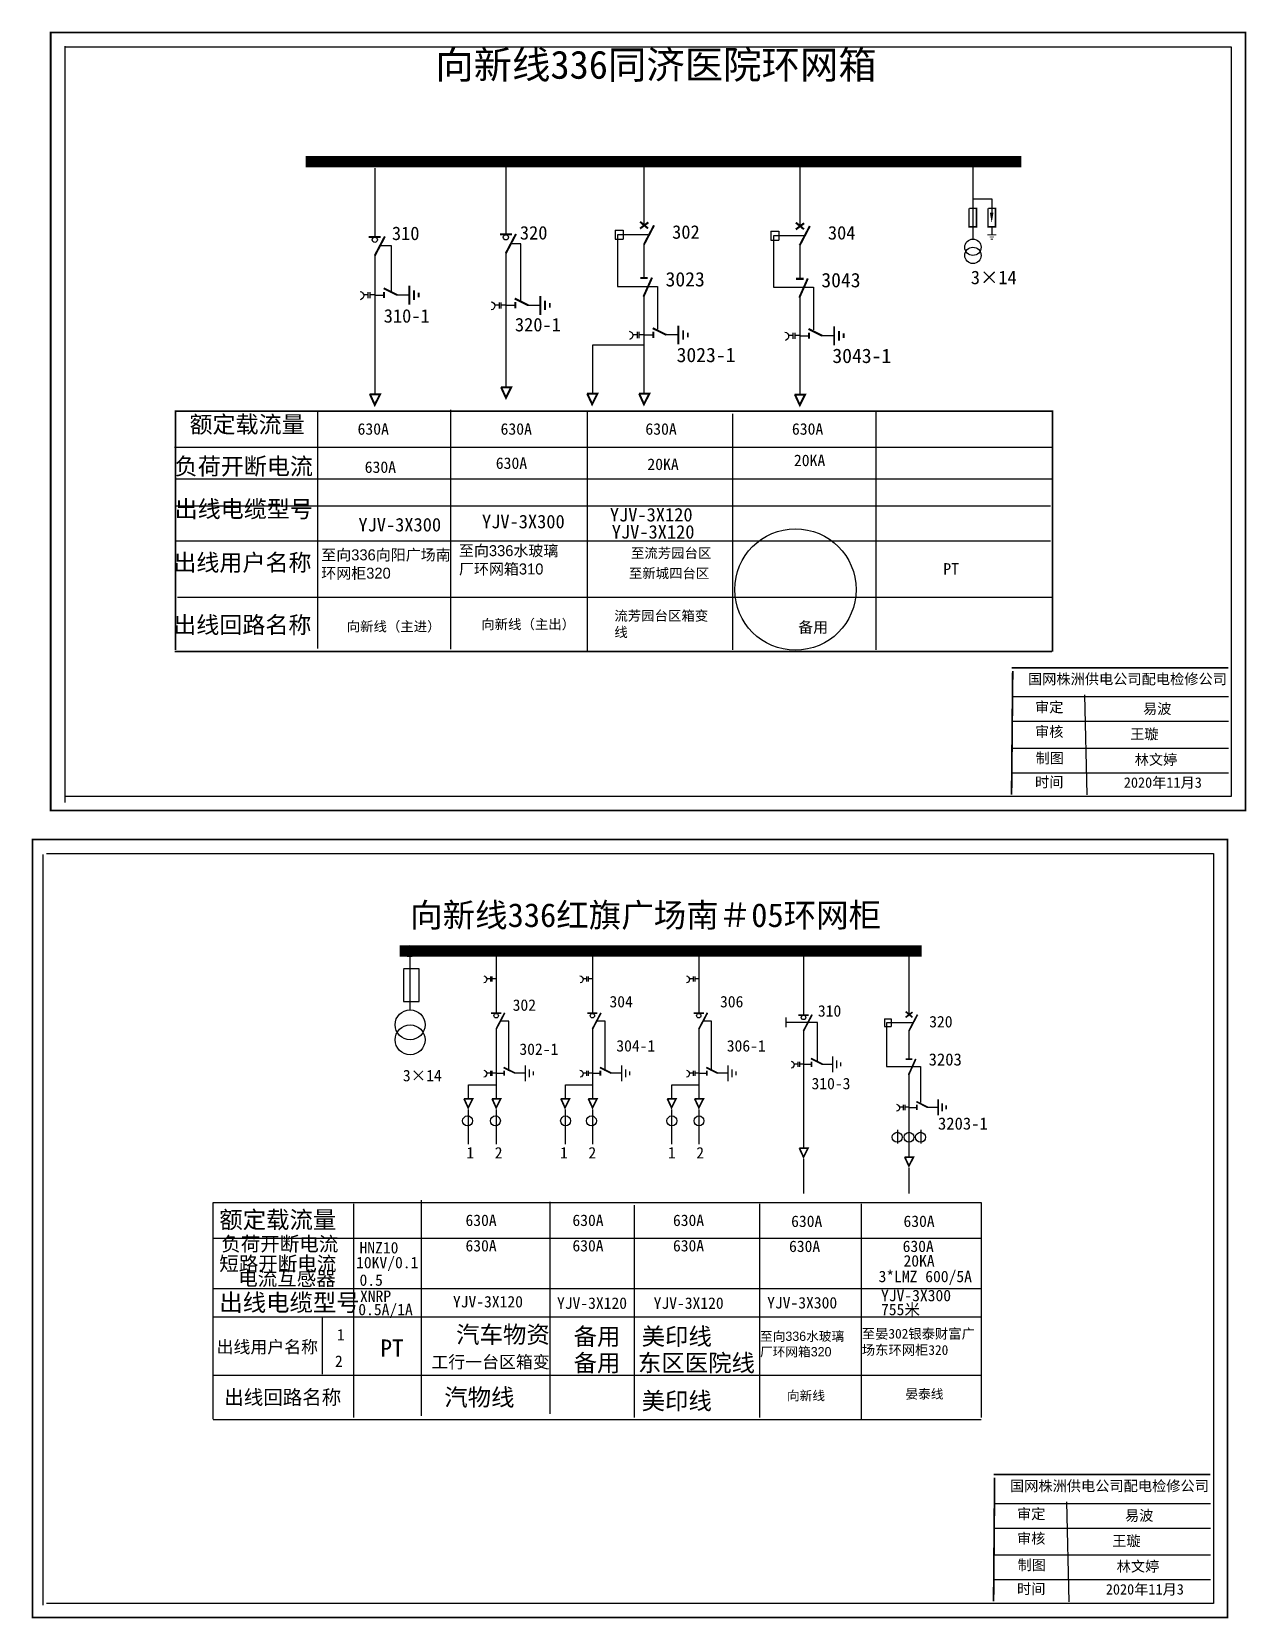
# Model space of a CAD drawing. Extents: x -73 to 335, y -330 to -159.
# Drawn here: x 207.7 to 335.3, y -329.6 to -163 of the extents above; entities that cross this region are included whole.
import ezdxf

# ---------------------------------------------------------------- set-up
doc = ezdxf.new("R2010")
doc.units = 0
doc.header["$LTSCALE"] = 0.774411
doc.linetypes.add('ACAD_ISO02W100', pattern=[15, 12, -3])
doc.linetypes.add('CENTER', pattern=[50.8, 31.75, -6.35, 6.35, -6.35])
doc.layers.get('0').update_dxf_attribs({"linetype": 'CONTINUOUS'})
doc.layers.add('2', color=7, linetype='CONTINUOUS')
doc.styles.add('HZ', font='')
doc.styles.get("Standard").update_dxf_attribs({"font": '', "height": 2.5})
doc.styles.add('STYLE1', font='simkai_0.ttf', dxfattribs={"height": 2.6})
doc.styles.add('字体', font='simkai_0.ttf', dxfattribs={"height": 2.5})
doc.styles.get('HZ').set_extended_font_data('SimSun')
doc.styles.get('Standard').set_extended_font_data('SimSun')

# ---------------------------------------------------------------- blocks, each defined once
blk = doc.blocks.new('JD')
for points in [[(-2, 0.2), (-2, -0.2), (2, 0.2), (2, -0.2)], [(1, -1.2), (1, -0.8), (-1, -1.2), (-1, -0.8)], [(-0.5, -1.8), (-0.5, -2.2), (0.5, -1.8), (0.5, -2.2)]]:
    blk.add_trace(points)

msp = doc.modelspace()

# ---------------------------------------------------------------- linework, layer by layer
at = {"color": 7, "linetype": 'Continuous'}
for p, q in [((211.19, -164.51), (211.19, -243.93)), ((208.89, -249.4), (208.89, -328.24))]:
    msp.add_line(p, q, dxfattribs=at)
for p, q in [((272.02, -176.15), (272.02, -183.34)), ((288.38, -176.24), (288.38, -183.43)), ((243.75, -177.32), (243.75, -184.52)), ((257.52, -177.13), (257.52, -184.26)), ((268.99, -183.84), (268.99, -184.78)), ((268.99, -183.84), (269.84, -183.84)), ((268.99, -184.78), (269.84, -184.78)), ((269.84, -183.84), (269.84, -184.78)), ((285.35, -183.93), (285.35, -184.87)), ((285.35, -183.93), (286.2, -183.93)), ((285.35, -184.87), (286.2, -184.87)), ((286.2, -183.93), (286.2, -184.87)), ((243.75, -186.45), (243.75, -201)), ((257.52, -186.19), (257.52, -200.25)), ((272.02, -185.28), (272.02, -188.8)), ((288.38, -185.37), (288.38, -188.89)), ((243.75, -190.64), (244.73, -190.64)), ((246.01, -190.62), (247.35, -190.62)), ((288.38, -190.65), (288.38, -201.03)), ((257.52, -191.72), (258.5, -191.72)), ((259.79, -191.69), (261.12, -191.69)), ((288.38, -194.91), (289.36, -194.91)), ((290.65, -194.88), (291.98, -194.88)), ((237.72, -202.95), (237.72, -227.75)), ((251.7, -202.71), (251.7, -227.84)), ((266.06, -202.94), (266.06, -228.08)), ((281.33, -203.11), (281.33, -227.9)), ((296.39, -202.95), (296.39, -227.91)), ((222.73, -206.61), (314.87, -206.61)), ((222.9, -209.94), (315.01, -209.94)), ((222.9, -212.78), (314.73, -212.78)), ((222.9, -216.45), (314.73, -216.45)), ((223.02, -222.37), (314.85, -222.37)), ((247.43, -259.74), (247.43, -265.78)), ((248.42, -261.42), (246.75, -261.42)), ((246.75, -261.46), (246.75, -264.83)), ((248.42, -264.83), (248.42, -261.42)), ((256.5, -260.01), (256.5, -266.05)), ((266.61, -260.01), (266.61, -266.05)), ((277.78, -260.01), (277.78, -266.05)), ((288.78, -260.15), (288.78, -266.23)), ((299.85, -260.15), (299.85, -266.23)), ((246.75, -264.83), (248.42, -264.83)), ((256.5, -267.69), (256.5, -275)), ((266.61, -267.69), (266.61, -275)), ((277.78, -267.69), (277.78, -275)), ((288.78, -267.87), (288.78, -280.19)), ((297.28, -266.65), (298, -266.65)), ((297.28, -267.45), (298, -267.45)), ((297.29, -266.65), (297.29, -267.45)), ((298, -266.65), (298, -267.45)), ((299.85, -267.87), (299.85, -270.85)), ((288.78, -271.42), (289.61, -271.42)), ((290.69, -271.4), (291.83, -271.4)), ((256.5, -272.36), (257.33, -272.36)), ((258.42, -272.34), (259.55, -272.34)), ((266.61, -272.36), (267.44, -272.36)), ((268.53, -272.34), (269.66, -272.34)), ((277.78, -272.36), (278.62, -272.36)), ((279.7, -272.34), (280.83, -272.34)), ((299.85, -272.34), (299.85, -281.13)), ((299.85, -275.95), (300.68, -275.95)), ((301.76, -275.93), (302.89, -275.93)), ((298.65, -278.3), (298.65, -279.76)), ((301.09, -278.3), (301.09, -279.76)), ((226.78, -308.71), (226.79, -285.95)), ((226.79, -285.95), (307.44, -285.95)), ((241.52, -286.07), (241.52, -308.53)), ((248.61, -285.69), (248.61, -308.33)), ((262.13, -285.87), (262.13, -308.15)), ((270.98, -286.23), (270.98, -308.52)), ((284.15, -286.07), (284.15, -308.53)), ((294.82, -286.07), (294.82, -308.74)), ((307.44, -285.95), (307.44, -308.53)), ((226.83, -289.7), (307.45, -289.7)), ((226.83, -294.98), (307.45, -294.98)), ((226.83, -297.96), (307.45, -297.96)), ((238.24, -297.96), (238.24, -303.98)), ((307.45, -304.12), (226.78, -304.12)), ((307.44, -308.75), (226.78, -308.75))]:
    msp.add_line(p, q)
at = {"color": 0}
for p, q in [((306.56, -177.07), (306.56, -184.8)), ((306.55, -180.54), (308.54, -180.54)), ((308.54, -180.54), (308.54, -182)), ((308.54, -183.53), (308.54, -184.28)), ((272.02, -190.56), (272.02, -200.95)), ((272.02, -194.82), (273, -194.82)), ((274.28, -194.8), (275.62, -194.8))]:
    msp.add_line(p, q, dxfattribs=at)
at = {"linetype": 'ACAD_ISO02W100'}
for p, q in [((272.44, -184.33), (269.26, -184.33)), ((269.26, -184.33), (269.26, -189.75)), ((288.81, -184.42), (285.62, -184.42)), ((285.62, -184.42), (285.62, -189.83)), ((269.26, -189.75), (273.46, -189.75)), ((273.46, -189.75), (273.46, -194.22)), ((285.62, -189.83), (289.82, -189.83)), ((289.82, -189.83), (289.82, -194.3)), ((297.51, -267.07), (297.51, -271.65)), ((300.21, -267.07), (297.51, -267.07)), ((297.51, -271.65), (301.07, -271.65)), ((301.07, -271.65), (301.07, -275.43))]:
    msp.add_line(p, q, dxfattribs=at)
at = {"color": 0, "linetype": 'Continuous'}
for p, q in [((272.01, -195.9), (266.63, -195.9)), ((266.63, -195.9), (266.63, -200.89)), ((310.65, -232.8), (333.4, -232.8)), ((318.3, -232.64), (318.54, -243.14)), ((310.65, -235.4), (333.4, -235.4)), ((310.65, -238.22), (333.4, -238.22)), ((310.65, -240.81), (333.4, -240.81)), ((308.75, -317.54), (331.51, -317.54)), ((316.41, -317.37), (316.65, -327.87)), ((308.75, -320.13), (331.51, -320.13)), ((308.75, -322.95), (331.51, -322.95)), ((308.75, -325.55), (331.51, -325.55))]:
    msp.add_line(p, q, dxfattribs=at)
at = {"linetype": 'CENTER'}
for p, q in [((253.56, -276.18), (253.56, -279.8)), ((256.5, -276.18), (256.5, -279.8)), ((263.73, -276.18), (263.73, -279.8)), ((266.62, -276.18), (266.62, -279.8)), ((274.92, -276.18), (274.92, -279.8)), ((277.79, -276.18), (277.79, -279.8)), ((288.78, -281.37), (288.78, -284.99)), ((299.85, -282.31), (299.85, -284.99))]:
    msp.add_line(p, q, dxfattribs=at)
at = {"color": 0, "linetype": 'Continuous', "const_width": 0.182}
for points in [[(209.71, -163.08), (335.19, -163.08), (335.19, -244.78), (209.71, -244.78)], [(207.81, -247.81), (333.3, -247.81), (333.3, -329.52), (207.81, -329.52)]]:
    msp.add_lwpolyline(points, close=True, dxfattribs=at)
at = {"color": 0, "linetype": 'Continuous'}
for points in [[(211.18, -164.56), (333.71, -164.56), (333.71, -243.31), (211.18, -243.31)], [(209.29, -249.29), (331.82, -249.29), (331.82, -328.04), (209.29, -328.04)]]:
    msp.add_lwpolyline(points, dxfattribs=at)
for points, const_width in [([(236.48, -176.64), (311.64, -176.64)], 1.21), ([(271.61, -183.66), (272.48, -183.01)], 0.213), ([(271.62, -182.95), (272.45, -183.65)], 0.213), ([(272.02, -185.34), (273.08, -183.32)], 0.213), ([(287.97, -183.75), (288.84, -183.1)], 0.213), ([(287.98, -183.04), (288.82, -183.73)], 0.213), ([(243.12, -184.54), (244.38, -184.54)], 0.213), ([(243.75, -186.51), (244.81, -184.49)], 0.213), ([(256.89, -184.28), (258.15, -184.28)], 0.213), ([(257.52, -186.25), (258.58, -184.23)], 0.213), ([(288.38, -185.42), (289.44, -183.4)], 0.213), ([(244.68, -189.93), (246.1, -190.64)], 0.213), ([(271.63, -188.86), (272.42, -188.86)], 0.213), ([(271.97, -190.82), (272.87, -188.81)], 0.213), ([(288, -188.94), (288.79, -188.94)], 0.213), ([(288.34, -190.91), (289.23, -188.9)], 0.213), ([(244.73, -190.32), (244.73, -190.97)], 0.213), ([(258.45, -191.01), (259.87, -191.72)], 0.213), ([(258.5, -191.39), (258.5, -192.05)], 0.213), ([(289.31, -194.2), (290.73, -194.91)], 0.213), ([(289.36, -194.58), (289.36, -195.24)], 0.213), ([(243.23, -201.07), (244.31, -201.07), (243.75, -202.17), (243.24, -201.05)], 0.213), ([(257, -200.33), (258.08, -200.33), (257.53, -201.43), (257.01, -200.31)], 0.213), ([(287.86, -201.1), (288.94, -201.1), (288.39, -202.2), (287.87, -201.08)], 0.213), ([(222.73, -202.83), (315.01, -202.83)], 0.182), ([(222.81, -227.91), (222.82, -202.83)], 0.182), ([(314.94, -202.83), (314.94, -228.08)], 0.182), ([(314.87, -228.08), (222.73, -228.08)], 0.182), ([(246.37, -259.53), (301.2, -259.53)], 1.2), ([(255.97, -266.07), (257.03, -266.07)], 0.18), ([(256.5, -267.73), (257.4, -266.02)], 0.18), ([(266.08, -266.07), (267.14, -266.07)], 0.18), ([(266.61, -267.73), (267.51, -266.02)], 0.18), ([(277.25, -266.07), (278.32, -266.07)], 0.18), ([(277.78, -267.73), (278.69, -266.02)], 0.18), ([(288.24, -266.26), (289.31, -266.26)], 0.18), ([(288.78, -267.92), (289.68, -266.21)], 0.18), ([(299.5, -266.5), (300.23, -265.95)], 0.18), ([(299.51, -265.9), (300.22, -266.49)], 0.18), ([(299.85, -267.92), (300.75, -266.21)], 0.18), ([(289.56, -270.82), (290.76, -271.42)], 0.18), ([(289.61, -271.14), (289.61, -271.7)], 0.18), ([(299.52, -270.9), (300.19, -270.9)], 0.18), ([(299.81, -272.56), (300.57, -270.86)], 0.18), ([(257.28, -271.76), (258.49, -272.36)], 0.18), ([(257.33, -272.09), (257.33, -272.64)], 0.18), ([(267.4, -271.76), (268.6, -272.36)], 0.18), ([(267.44, -272.09), (267.44, -272.64)], 0.18), ([(278.57, -271.76), (279.77, -272.36)], 0.18), ([(278.62, -272.09), (278.62, -272.64)], 0.18), ([(253.11, -275.06), (254.03, -275.06), (253.56, -275.99), (253.12, -275.04)], 0.18), ([(256.06, -275.06), (256.97, -275.06), (256.5, -275.99), (256.07, -275.04)], 0.18), ([(263.29, -275.06), (264.2, -275.06), (263.73, -275.99), (263.3, -275.04)], 0.18), ([(266.17, -275.06), (267.09, -275.06), (266.62, -275.99), (266.18, -275.04)], 0.18), ([(274.47, -275.06), (275.38, -275.06), (274.92, -275.99), (274.48, -275.04)], 0.18), ([(277.34, -275.06), (278.26, -275.06), (277.79, -275.99), (277.35, -275.04)], 0.18), ([(300.63, -275.35), (301.83, -275.95)], 0.18), ([(300.68, -275.67), (300.68, -276.23)], 0.18), ([(288.33, -280.24), (289.25, -280.24), (288.78, -281.17), (288.34, -280.23)], 0.18), ([(299.4, -281.18), (300.32, -281.18), (299.85, -282.11), (299.41, -281.17)], 0.18)]:
    msp.add_lwpolyline(points, dxfattribs=dict(const_width=const_width))
at = {"color": 0}
for points, const_width in [([(306.16, -181.54), (306.16, -183.48), (306.94, -183.48), (306.94, -181.54), (306.18, -181.54)], 0.164), ([(308.15, -181.54), (308.15, -183.48), (308.93, -183.48), (308.93, -181.54), (308.18, -181.54)], 0.164), ([(272.94, -194.12), (274.36, -194.82)], 0.213), ([(273, -194.5), (273, -195.15)], 0.213), ([(266.05, -201.01), (267.13, -201.01), (266.58, -202.11), (266.06, -200.99)], 0.213), ([(271.49, -201.01), (272.58, -201.01), (272.02, -202.11), (271.51, -200.99)], 0.213)]:
    msp.add_lwpolyline(points, dxfattribs=dict(at, const_width=const_width))
for points, format in [([(308.54, -181.98, 0.383, 0, 0), (308.54, -183.07, 0, 0, 0)], "xyseb"), ([(270.47, -194.45, -0.877934), (270.49, -195.31)], "xyb")]:
    msp.add_lwpolyline(points, format=format, dxfattribs=at)
at = {"linetype": 'ACAD_ISO02W100'}
for points in [[(245.49, -190.31), (245.49, -185.46), (244.3, -185.46)], [(259.1, -191.4), (259.1, -185.26), (258.04, -185.26)], [(257.84, -272.1), (257.84, -266.9), (256.94, -266.9)], [(267.95, -272.1), (267.95, -266.9), (267.05, -266.9)], [(279.12, -272.1), (279.12, -266.9), (278.23, -266.9)], [(290.25, -271.14), (290.25, -267.03), (286.96, -267.03)]]:
    msp.add_lwpolyline(points, dxfattribs=at)
for points in [[(242.2, -190.27, -0.877934), (242.22, -191.13)], [(255.97, -191.34, -0.877934), (255.99, -192.21)], [(286.83, -194.54, -0.877934), (286.85, -195.4)], [(255.19, -262.15, -0.877934), (255.2, -262.88)], [(265.3, -262.15, -0.877934), (265.32, -262.88)], [(276.48, -262.15, -0.877934), (276.49, -262.88)], [(287.47, -271.1, -0.877934), (287.48, -271.83)], [(255.19, -272.05, -0.877934), (255.2, -272.78)], [(265.3, -272.05, -0.877934), (265.32, -272.78)], [(276.48, -272.05, -0.877934), (276.49, -272.78)], [(298.54, -275.63, -0.877934), (298.55, -276.36)]]:
    msp.add_lwpolyline(points, format="xyb")
for points in [[(243.03, -190.63), (242.58, -190.63)], [(243.03, -190.33), (243.03, -190.98)], [(243.23, -190.33), (243.23, -190.98)], [(243.75, -190.63), (243.23, -190.63)], [(256.8, -191.41), (256.8, -192.06)], [(257, -191.41), (257, -192.06)], [(256.8, -191.71), (256.36, -191.71)], [(257.52, -191.71), (257, -191.71)], [(287.66, -194.9), (287.22, -194.9)], [(287.66, -194.6), (287.66, -195.25)], [(287.86, -194.6), (287.86, -195.25)], [(288.38, -194.9), (287.86, -194.9)], [(255.89, -262.46), (255.51, -262.46)], [(255.89, -262.21), (255.89, -262.75)], [(256.06, -262.21), (256.06, -262.75)], [(256.5, -262.46), (256.06, -262.46)], [(266, -262.46), (265.63, -262.46)], [(266, -262.21), (266, -262.75)], [(266.17, -262.21), (266.17, -262.75)], [(266.61, -262.46), (266.17, -262.46)], [(277.18, -262.46), (276.8, -262.46)], [(277.18, -262.21), (277.18, -262.75)], [(277.35, -262.21), (277.35, -262.75)], [(277.78, -262.46), (277.35, -262.46)], [(286.93, -266.53), (286.93, -267.53)], [(288.17, -271.41), (287.79, -271.41)], [(288.17, -271.16), (288.17, -271.71)], [(288.34, -271.16), (288.34, -271.71)], [(288.77, -271.41), (288.34, -271.41)], [(255.89, -272.35), (255.51, -272.35)], [(255.89, -272.1), (255.89, -272.65)], [(256.06, -272.1), (256.06, -272.65)], [(256.5, -272.35), (256.06, -272.35)], [(266, -272.35), (265.63, -272.35)], [(266, -272.1), (266, -272.65)], [(266.17, -272.1), (266.17, -272.65)], [(266.61, -272.35), (266.17, -272.35)], [(277.18, -272.35), (276.8, -272.35)], [(277.18, -272.1), (277.18, -272.65)], [(277.35, -272.1), (277.35, -272.65)], [(277.78, -272.35), (277.35, -272.35)], [(299.24, -275.94), (298.86, -275.94)], [(299.24, -275.69), (299.24, -276.24)], [(299.41, -275.69), (299.41, -276.24)], [(299.84, -275.94), (299.41, -275.94)]]:
    msp.add_lwpolyline(points)
at = {"color": 0}
for points in [[(271.3, -194.81), (270.85, -194.81)], [(271.3, -194.52), (271.3, -195.16)], [(271.5, -194.52), (271.5, -195.16)], [(272.01, -194.81), (271.5, -194.81)]]:
    msp.add_lwpolyline(points, dxfattribs=at)
at = {"color": 0, "linetype": 'Continuous', "const_width": 0.182}
for points in [[(310.65, -229.78), (333.4, -229.78)], [(310.75, -230.12), (310.63, -243.1)], [(308.85, -314.85), (308.74, -327.83)], [(308.75, -314.51), (331.51, -314.51)]]:
    msp.add_lwpolyline(points, dxfattribs=at)
for centre, radius in [((243.75, -184.84), 0.273), ((257.52, -184.58), 0.273), ((247.42, -259.55), 0.598), ((256.5, -266.32), 0.231), ((266.61, -266.32), 0.231), ((277.78, -266.32), 0.231), ((288.78, -266.51), 0.231), ((253.49, -277.37), 0.52), ((256.42, -277.37), 0.52), ((263.79, -277.37), 0.52), ((266.51, -277.37), 0.52), ((274.95, -277.37), 0.52), ((277.8, -277.37), 0.52), ((298.62, -279.09), 0.52), ((299.86, -279.09), 0.52), ((301.07, -279.09), 0.52)]:
    msp.add_circle(centre, radius)
at = {"color": 0}
for centre in [(306.57, -185.62), (306.57, -186.48)]:
    msp.add_circle(centre, 0.86, dxfattribs=at)
at = {"color": 1, "linetype": 'Continuous'}
msp.add_circle((287.93, -221.57), 6.37, dxfattribs=at)
at = {"layer": '2', "color": 0}
for points in [[(253.61, -275.08), (253.61, -273.6), (256.48, -273.6)], [(263.78, -275.08), (263.78, -273.6), (266.66, -273.6)], [(274.96, -275.08), (274.96, -273.6), (277.84, -273.6)]]:
    msp.add_lwpolyline(points, dxfattribs=at)
at = {"layer": '2', "color": 3}
for centre in [(247.46, -267.28), (247.46, -268.86)]:
    msp.add_circle(centre, 1.57, dxfattribs=at)

# ---------------------------------------------------------------- block references
at = {"color": 0, "xscale": 0.2299069104136038, "yscale": 0.2299069103817715, "zscale": 0.2299069104225844}
msp.add_blockref('JD', (308.56, -184.32), dxfattribs=at)
at = {"rotation": 90}
for p, xscale, yscale, zscale in [((247.37, -190.65), 0.4967955472294676, 0.4967955472294676, 0.4967955472294676), ((261.14, -191.73), 0.4967955472294676, 0.4967955472294676, 0.4967955472294676), ((275.64, -194.84), 0.4967955472294676, 0.4967955472294676, 0.4967955472294676), ((292, -194.92), 0.4967955472294676, 0.4967955472294676, 0.4967955472294676), ((259.56, -272.37), 0.420442558308963, 0.420442558308963, 0.4204425583089642), ((269.68, -272.37), 0.420442558308963, 0.420442558308963, 0.4204425583089642), ((280.85, -272.37), 0.420442558308963, 0.420442558308963, 0.4204425583089642), ((291.84, -271.43), 0.420442558308963, 0.420442558308963, 0.4204425583089642), ((302.91, -275.96), 0.420442558308963, 0.420442558308963, 0.4204425583089642)]:
    msp.add_blockref('JD', p, dxfattribs=dict(at, xscale=xscale, yscale=yscale, zscale=zscale))

# ---------------------------------------------------------------- texts
for s, height, p in [('310', 1.419, (245.55, -184.87)), ('320', 1.419, (258.99, -184.81)), ('302', 1.419, (274.98, -184.73)), ('304', 1.419, (291.34, -184.81)), ('3023', 1.514, (274.29, -189.74)), ('3×14', 1.419, (306.35, -189.5)), ('3043', 1.514, (290.65, -189.83)), ('310-1', 1.419, (244.69, -193.54)), ('320-1', 1.419, (258.47, -194.46)), ('3023-1', 1.514, (275.45, -197.69)), ('3043-1', 1.514, (291.81, -197.78)), ('630A', 1.211, (241.94, -205.31)), ('630A', 1.211, (256.96, -205.31)), ('630A', 1.211, (287.56, -205.31)), ('630A', 1.211, (242.69, -209.32)), ('630A', 1.211, (256.46, -208.9)), ('20KA', 1.211, (287.77, -208.61)), ('YJV-3X120', 1.419, (268.44, -214.42)), ('YJV-3X300', 1.419, (242.03, -215.47)), ('YJV-3X300', 1.419, (255.01, -215.14)), ('YJV-3X120', 1.419, (268.64, -216.22)), ('PT', 1.211, (303.46, -220.01)), ('302', 1.201, (258.23, -265.81)), ('304', 1.201, (268.4, -265.45)), ('306', 1.201, (280.01, -265.45)), ('310', 1.201, (290.29, -266.42)), ('320', 1.201, (301.98, -267.55)), ('302-1', 1.201, (258.94, -270.44)), ('304-1', 1.201, (269.12, -270.09)), ('306-1', 1.201, (280.72, -270.09)), ('3203', 1.281, (301.92, -271.56)), ('3×14', 1.201, (246.7, -273.21)), ('310-3', 1.201, (289.62, -274.05)), ('3203-1', 1.281, (302.9, -278.29)), ('1', 1.2, (253.37, -281.32)), ('2', 1.2, (256.35, -281.32)), ('1', 1.2, (263.21, -281.32)), ('2', 1.2, (266.19, -281.32)), ('1', 1.2, (274.54, -281.32)), ('2', 1.2, (277.52, -281.32)), ('630A', 1.201, (253.28, -288.41)), ('630A', 1.201, (264.51, -288.41)), ('630A', 1.201, (275.07, -288.41)), ('630A', 1.201, (287.48, -288.51)), ('630A', 1.201, (299.28, -288.51)), ('630A', 1.201, (253.28, -291.08)), ('630A', 1.201, (264.51, -291.08)), ('630A', 1.201, (275.07, -291.08)), ('10KV/0.1', 1.201, (241.79, -292.85)), ('HNZ10', 1.201, (242.15, -291.29)), ('630A', 1.201, (287.26, -291.14)), ('630A', 1.201, (299.19, -291.14)), ('20KA', 1.201, (299.28, -292.67)), ('3*LMZ 600/5A', 1.2013, (296.66, -294.31)), ('0.5', 1.201, (242.15, -294.69)), ('0.5A/1A', 1.201, (242.02, -297.78)), ('XNRP', 1.201, (242.2, -296.39)), ('YJV-3X120', 1.201, (251.96, -296.96)), ('YJV-3X120', 1.201, (262.89, -297.11)), ('YJV-3X120', 1.201, (273.04, -297.11)), ('YJV-3X300', 1.201, (284.96, -297.07)), ('YJV-3X300', 1.201, (296.92, -296.31)), ('755米', 1.201, (296.92, -297.78)), ('1', 1.2, (239.77, -300.43)), ('2', 1.2, (239.57, -303.21))]:
    msp.add_text(s, height=height).set_placement(p)
at = {"style": 'HZ'}
for s, height, p in [('额定载流量', 1.774, (224.29, -205.11)), ('负荷开断电流', 1.774, (222.74, -209.51)), ('出线电缆型号', 1.774, (222.73, -214)), ('出线用户名称', 1.774, (222.59, -219.62)), ('出线回路名称', 1.774, (222.58, -226.17)), ('额定载流量', 1.802, (227.42, -288.65)), ('负荷开断电流', 1.502, (227.63, -291.04)), ('短路开断电流', 1.502, (227.42, -293.12)), ('电流互感器', 1.502, (229.41, -294.67)), ('出线电缆型号', 1.802, (227.42, -297.35)), ('汽车物资', 1.802, (252.3, -300.71)), ('备用', 1.802, (264.63, -300.91)), ('美印线', 1.802, (271.78, -300.91)), ('出线用户名称', 1.301, (227.14, -301.76)), ('PT', 1.802, (244.34, -302.13)), ('工行一台区箱变', 1.301, (249.7, -303.34)), ('备用', 1.802, (264.63, -303.69)), ('东区医院线', 1.802, (271.39, -303.69)), ('出线回路名称', 1.502, (227.94, -307.15)), ('汽物线', 1.802, (251.05, -307.3)), ('美印线', 1.802, (271.78, -307.68))]:
    msp.add_text(s, height=height, dxfattribs=at).set_placement(p)
at = {"color": 0}
for s, p in [('630A', (272.17, -205.31)), ('20KA', (272.38, -209.02))]:
    msp.add_text(s, height=1.211, dxfattribs=at).set_placement(p)
at = {"linetype": 'Continuous', "insert": (288.22, -224.95), "char_height": 1.1501, "width": 11.2188, "attachment_point": 1, "style": 'STYLE1'}
msp.add_mtext('{\\fSimSun|b0|i0|c134|p2;备用}', dxfattribs=at)
at = {"color": 0, "linetype": 'Continuous', "attachment_point": 1, "style": '字体'}
for s, insert, char_height, width in [('国网株洲供电公司配电检修公司', (312.35, -230.42), 1.0944, 29.9201), ('\\f\uffbfﾬￌﾣﾤ_GB2312|b0|i0|c134|p49;审定', (313.09, -233.37), 1.0944, 8.5588), ('易波', (324.43, -233.54), 1.094, 8.5588), ('\\f\uffbfﾬￌﾣﾤ_GB2312|b0|i0|c134|p49;审核', (313.09, -235.95), 1.0944, 8.5588), ('王璇', (323.08, -236.2), 1.094, 8.5588), ('\\f\uffbfﾬￌﾣﾤ_GB2312|b0|i0|c134|p49;制图', (313.15, -238.73), 1.0944, 8.5588), ('林文婷', (323.56, -238.88), 1.094, 8.5588), ('\\f\uffbfﾬￌﾣﾤ_GB2312|b0|i0|c134|p49;时间', (313.09, -241.24), 1.0944, 8.5588), ('2020年11月3', (322.42, -241.29), 1.094, 16.0081), ('国网株洲供电公司配电检修公司', (310.46, -315.16), 1.0944, 29.9201), ('\\f\uffbfﾬￌﾣﾤ_GB2312|b0|i0|c134|p49;审定', (311.2, -318.1), 1.0944, 8.5588), ('易波', (322.54, -318.27), 1.094, 8.5588), ('\\f\uffbfﾬￌﾣﾤ_GB2312|b0|i0|c134|p49;审核', (311.2, -320.68), 1.0944, 8.5588), ('王璇', (321.19, -320.93), 1.094, 8.5588), ('\\f\uffbfﾬￌﾣﾤ_GB2312|b0|i0|c134|p49;制图', (311.26, -323.46), 1.0944, 8.5588), ('林文婷', (321.67, -323.61), 1.094, 8.5588), ('\\f\uffbfﾬￌﾣﾤ_GB2312|b0|i0|c134|p49;时间', (311.2, -325.97), 1.0944, 8.5588), ('2020年11月3', (320.53, -326.02), 1.094, 16.0081)]:
    msp.add_mtext(s, dxfattribs=dict(at, insert=insert, char_height=char_height, width=width))
at = {"layer": '2', "color": 7, "attachment_point": 1, "style": '字体'}
for s, insert, char_height, width in [('{\\fSimSun|b0|i0|c134|p2;向新线}336{\\fSimSun|b0|i0|c134|p2;同济医院环网箱}', (250.1, -164.97), 2.9571, 62.871), ('向新线336红旗广场南＃05环网柜', (247.46, -254.51), 2.5026, 53.2083)]:
    msp.add_mtext(s, dxfattribs=dict(at, insert=insert, char_height=char_height, width=width))
at = {"layer": '2', "color": 3, "attachment_point": 1, "style": 'HZ'}
for s, insert, char_height, width in [('{\\C256;至向\\fﾷￂￋￎ_GB2312|b0|i0|c134|p49;336\\fSimSun|b0|i0|c134|p2;向阳广场南环网柜\\fﾷￂￋￎ_GB2312|b0|i0|c134|p49;320}', (238.13, -217.35), 1.15407, 14.1684), ('{\\C256;至向\\fﾷￂￋￎ_GB2312|b0|i0|c134|p49;336\\fSimSun|b0|i0|c134|p2;水玻璃厂环网箱\\fﾷￂￋￎ_GB2312|b0|i0|c134|p49;310}', (252.59, -216.91), 1.15407, 11.833), ('{\\C256;至流芳园台区}', (270.65, -217.22), 1.0326, 10.5878), ('{\\C256;至新城四台区}', (270.43, -219.34), 1.0326, 10.5878), ('{\\fSimSun|b0|i0|c134|p2;\\C256;向新线（主进）}', (240.8, -224.93), 1.0326, 10.5878), ('{\\fSimSun|b0|i0|c134|p2;\\C256;向新线（主出）}', (254.93, -224.7), 1.0326, 10.5878), ('{\\C256;流芳园台区箱变线}', (268.91, -223.81), 1.0326, 10.5878), ('{\\C256;至向\\fﾷￂￋￎ_GB2312|b0|i0|c134|p49;336\\fSimSun|b0|i0|c134|p2;水玻璃厂环网箱\\fﾷￂￋￎ_GB2312|b0|i0|c134|p49;320}', (284.21, -299.5), 0.9767, 10.0144), ('{\\C256;至晏302银泰财富广场东环网柜\\fFangSong_GB2312|b0|i0|c134|p49;320}', (294.9, -299.21), 1.0251, 13.2087), ('{\\fFangSong_GB2312|b0|i0|c134|p49;\\C256;向新线}', (287.04, -305.74), 0.9767, 10.0144), ('{\\C256;晏泰线}', (299.48, -305.56), 0.9767, 10.0144)]:
    msp.add_mtext(s, dxfattribs=dict(at, insert=insert, char_height=char_height, width=width))

doc.saveas('drawing.dxf')
